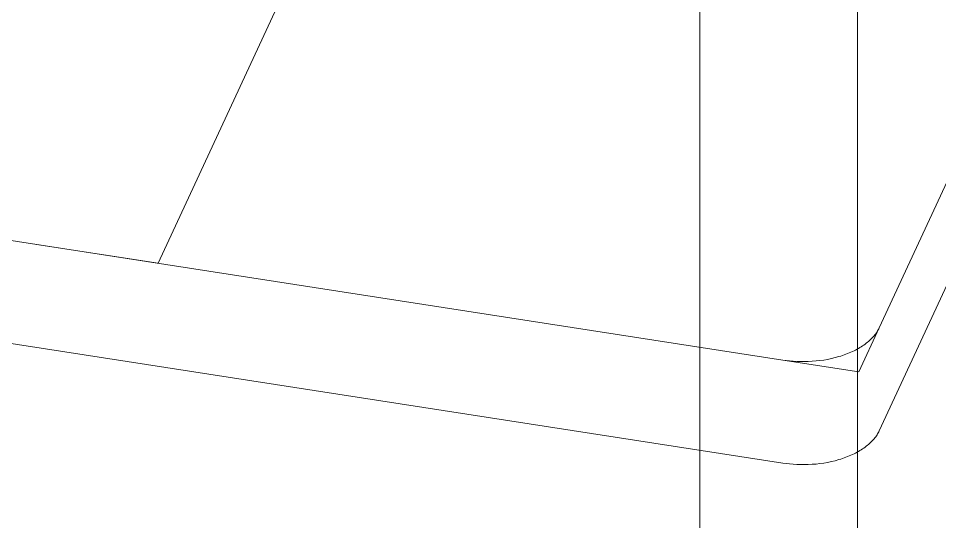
# Model space of a CAD drawing. Header units: inches. Extents: x -4 to 200, y 0 to 129.
# Drawn here: x 168.689 to 170.742, y 84.276 to 85.396 of the extents above; entities that cross this region are included whole.
import ezdxf

# ---------------------------------------------------------------- set-up
doc = ezdxf.new("R2010")
doc.units = ezdxf.units.IN
doc.layers.add('ZANO_R', color=7, linetype='Continuous', lineweight=0)

msp = doc.modelspace()

# ---------------------------------------------------------------- linework, layer by layer
at = {"layer": 'ZANO_R'}
for p, q in [((169.00021, 84.85103), (171.63614, 90.53069)), ((172.93048, 89.71271), (170.60735, 84.70707)), ((172.93048, 89.48329), (170.60735, 84.47764)), ((170.20773, 82.35003), (170.20773, 85.69208)), ((170.55896, 85.69208), (170.55896, 82.35003)), ((170.39226, 84.63538), (167.33886, 85.10774)), ((168.72879, 84.89302), (169.00021, 84.85103)), ((170.39226, 84.40595), (167.33886, 84.87831)), ((170.5619, 84.60913), (170.60735, 84.70707)), ((170.60258, 84.69838), (170.60115, 84.6962)), ((170.60392, 84.70055), (170.60258, 84.69838)), ((170.60515, 84.70273), (170.60392, 84.70055)), ((170.6063, 84.7049), (170.60515, 84.70273)), ((170.60735, 84.70707), (170.6063, 84.7049)), ((170.58371, 84.67695), (170.58126, 84.6749)), ((170.58605, 84.67904), (170.58371, 84.67695)), ((170.58829, 84.68114), (170.58605, 84.67904)), ((170.59044, 84.68325), (170.58829, 84.68114)), ((170.59248, 84.68539), (170.59044, 84.68325)), ((170.59441, 84.68753), (170.59248, 84.68539)), ((170.59625, 84.68969), (170.59441, 84.68753)), ((170.59798, 84.69185), (170.59625, 84.68969)), ((170.59961, 84.69402), (170.59798, 84.69185)), ((170.60115, 84.6962), (170.59961, 84.69402)), ((170.55483, 84.65776), (170.55143, 84.65605)), ((170.55814, 84.65951), (170.55483, 84.65776)), ((170.56136, 84.66131), (170.55814, 84.65951)), ((170.56449, 84.66314), (170.56136, 84.66131)), ((170.56752, 84.66502), (170.56449, 84.66314)), ((170.57047, 84.66693), (170.56752, 84.66502)), ((170.57331, 84.66888), (170.57047, 84.66693)), ((170.57606, 84.67086), (170.57331, 84.66888)), ((170.57871, 84.67286), (170.57606, 84.67086)), ((170.58126, 84.6749), (170.57871, 84.67286)), ((170.4925, 84.63698), (170.48391, 84.63549)), ((170.50099, 84.63873), (170.4925, 84.63698)), ((170.50935, 84.64074), (170.50099, 84.63873)), ((170.51754, 84.643), (170.50935, 84.64074)), ((170.52156, 84.64422), (170.51754, 84.643)), ((170.52553, 84.6455), (170.52156, 84.64422)), ((170.52943, 84.64685), (170.52553, 84.6455)), ((170.53328, 84.64824), (170.52943, 84.64685)), ((170.53705, 84.6497), (170.53328, 84.64824)), ((170.54076, 84.65121), (170.53705, 84.6497)), ((170.5444, 84.65277), (170.54076, 84.65121)), ((170.54795, 84.65438), (170.5444, 84.65277)), ((170.55143, 84.65605), (170.54795, 84.65438)), ((170.39987, 84.6343), (170.39226, 84.63538)), ((170.39226, 84.63538), (170.5619, 84.60913)), ((170.40769, 84.63341), (170.39987, 84.6343)), ((170.4157, 84.63272), (170.40769, 84.63341)), ((170.42389, 84.63223), (170.4157, 84.63272)), ((170.43223, 84.63197), (170.42389, 84.63223)), ((170.44069, 84.63193), (170.43223, 84.63197)), ((170.44926, 84.63214), (170.44069, 84.63193)), ((170.4579, 84.63259), (170.44926, 84.63214)), ((170.46657, 84.6333), (170.4579, 84.63259)), ((170.47525, 84.63426), (170.46657, 84.6333)), ((170.48391, 84.63549), (170.47525, 84.63426)), ((170.60515, 84.4733), (170.60392, 84.47113)), ((170.6063, 84.47548), (170.60515, 84.4733)), ((170.60735, 84.47764), (170.6063, 84.47548)), ((170.58829, 84.45171), (170.58605, 84.44961)), ((170.59044, 84.45383), (170.58829, 84.45171)), ((170.59248, 84.45596), (170.59044, 84.45383)), ((170.59441, 84.45811), (170.59248, 84.45596)), ((170.59625, 84.46026), (170.59441, 84.45811)), ((170.59798, 84.46243), (170.59625, 84.46026)), ((170.59961, 84.4646), (170.59798, 84.46243)), ((170.60115, 84.46677), (170.59961, 84.4646)), ((170.60258, 84.46895), (170.60115, 84.46677)), ((170.60392, 84.47113), (170.60258, 84.46895)), ((170.56136, 84.43188), (170.55814, 84.43008)), ((170.56449, 84.43372), (170.56136, 84.43188)), ((170.56752, 84.43559), (170.56449, 84.43372)), ((170.57047, 84.43751), (170.56752, 84.43559)), ((170.57331, 84.43945), (170.57047, 84.43751)), ((170.57606, 84.44143), (170.57331, 84.43945)), ((170.57871, 84.44344), (170.57606, 84.44143)), ((170.58126, 84.44547), (170.57871, 84.44344)), ((170.58371, 84.44753), (170.58126, 84.44547)), ((170.58605, 84.44961), (170.58371, 84.44753)), ((170.50935, 84.41131), (170.50099, 84.4093)), ((170.51754, 84.41357), (170.50935, 84.41131)), ((170.52156, 84.4148), (170.51754, 84.41357)), ((170.52553, 84.41608), (170.52156, 84.4148)), ((170.52943, 84.41742), (170.52553, 84.41608)), ((170.53328, 84.41882), (170.52943, 84.41742)), ((170.53705, 84.42027), (170.53328, 84.41882)), ((170.54076, 84.42178), (170.53705, 84.42027)), ((170.5444, 84.42335), (170.54076, 84.42178)), ((170.54795, 84.42496), (170.5444, 84.42335)), ((170.55143, 84.42662), (170.54795, 84.42496)), ((170.55483, 84.42833), (170.55143, 84.42662)), ((170.55814, 84.43008), (170.55483, 84.42833)), ((170.39987, 84.40488), (170.39226, 84.40595)), ((170.40769, 84.40399), (170.39987, 84.40488)), ((170.4157, 84.40329), (170.40769, 84.40399)), ((170.42389, 84.40281), (170.4157, 84.40329)), ((170.43223, 84.40254), (170.42389, 84.40281)), ((170.44069, 84.40251), (170.43223, 84.40254)), ((170.44926, 84.40271), (170.44069, 84.40251)), ((170.4579, 84.40317), (170.44926, 84.40271)), ((170.46657, 84.40387), (170.4579, 84.40317)), ((170.47525, 84.40484), (170.46657, 84.40387)), ((170.48391, 84.40606), (170.47525, 84.40484)), ((170.4925, 84.40755), (170.48391, 84.40606)), ((170.50099, 84.4093), (170.4925, 84.40755))]:
    msp.add_line(p, q, dxfattribs=at)

doc.saveas('drawing.dxf')
